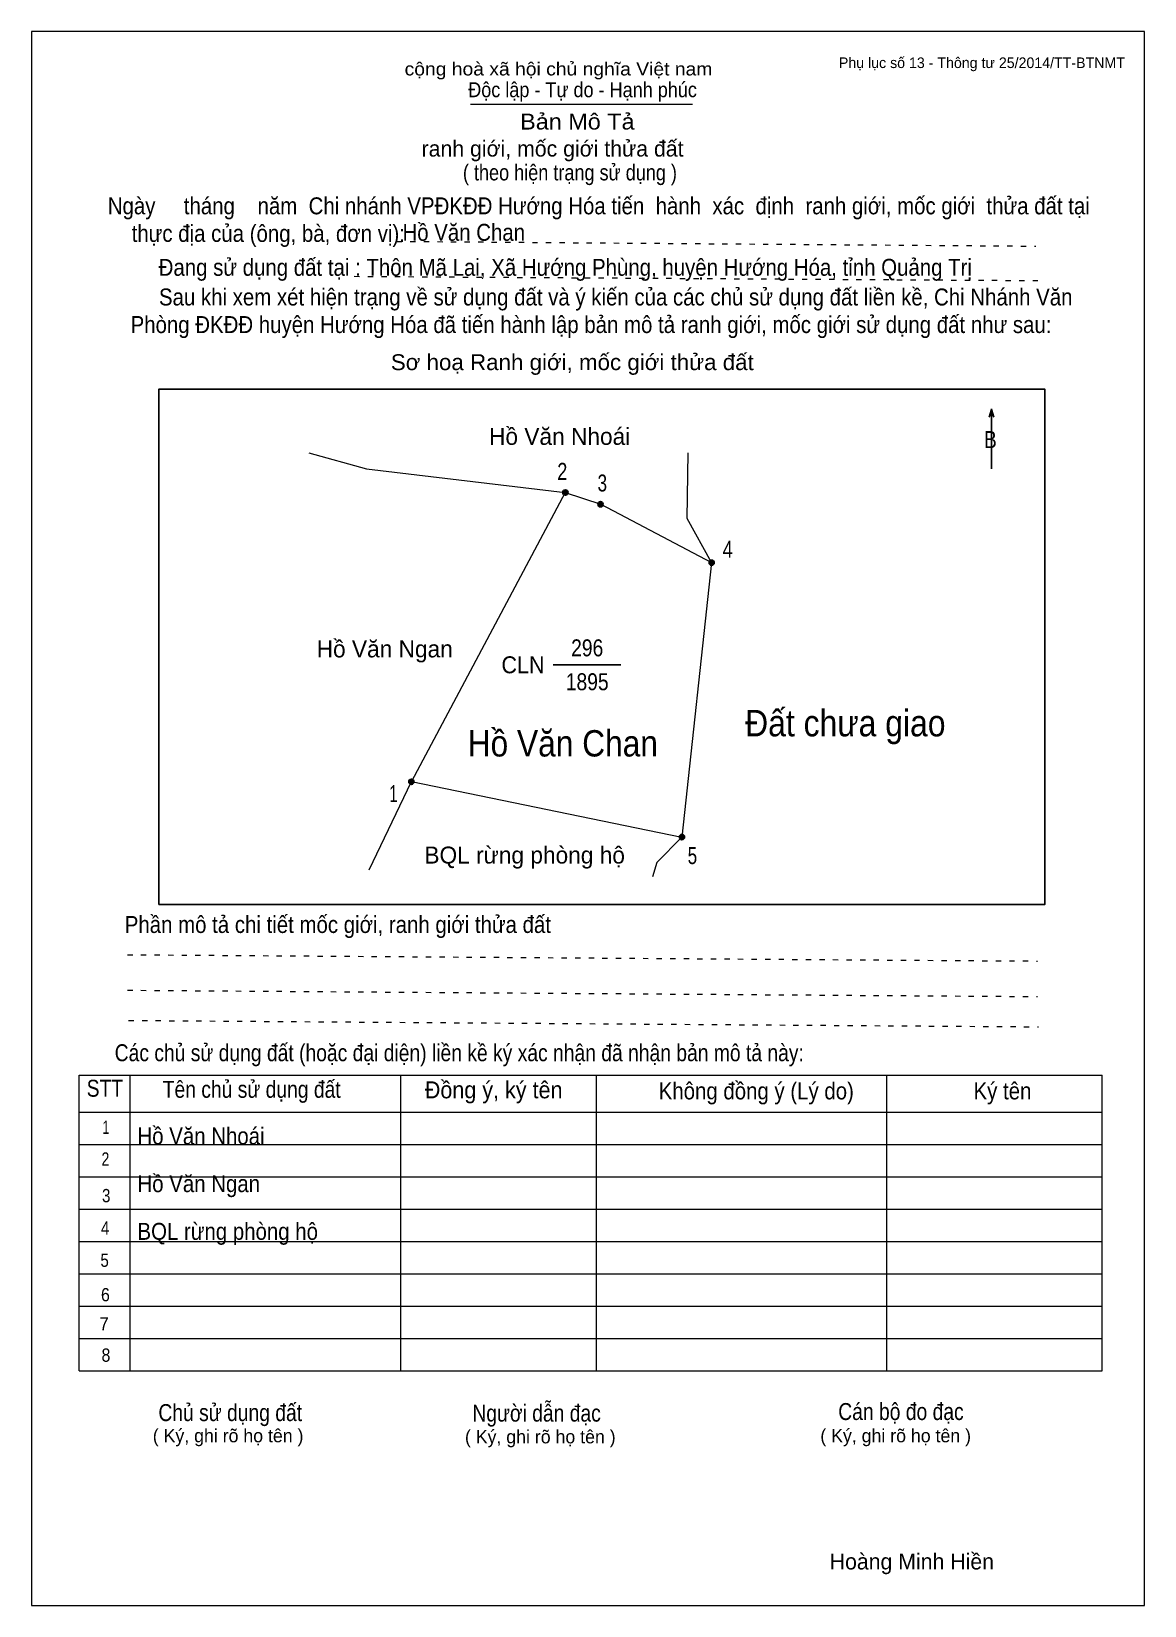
# Model space of a CAD drawing. Header units: centimetres. Extents: x 0 to 21, y 0 to 29.7.
import ezdxf
from ezdxf.enums import TextEntityAlignment as Align

# ---------------------------------------------------------------- set-up
doc = ezdxf.new("R2010")
doc.units = ezdxf.units.CM
doc.header["$LTSCALE"] = 0.13
doc.linetypes.add('DOTTED', pattern=[1.5, 0.3, -1.2])
for name, color, linetype, lineweight in [('1', 7, 'Continuous', 13), ('32', 7, 'Continuous', 25), ('33', 7, 'Continuous', 25), ('6', 7, 'Continuous', 13), ('62', 7, 'Continuous', 13)]:
    doc.layers.add(name, color=color, linetype=linetype, lineweight=lineweight)
for name, color, linetype in [('2', 7, 'Continuous'), ('34', 7, 'Continuous'), ('63', 7, 'Continuous')]:
    doc.layers.add(name, color=color, linetype=linetype)

msp = doc.modelspace()

# ---------------------------------------------------------------- hatches: boundary and pattern name
at = {"layer": '32'}
for points in [[(10.1229, 21.0006, 1), (10.0229, 21.0006, 1)], [(10.7853, 20.7797, 1), (10.6853, 20.7797, 1)], [(12.8832, 19.6756, 1), (12.7832, 19.6756, 1)], [(7.2168, 15.5428, 1), (7.1168, 15.5428, 1)], [(12.3234, 14.5006, 1), (12.2234, 14.5006, 1)]]:
    msp.add_hatch(color=256, dxfattribs=at).paths.add_polyline_path(points)

# ---------------------------------------------------------------- linework, layer by layer
at = {"layer": '1'}
msp.add_lwpolyline([(21, 0), (21, 29.7), (0, 29.7), (0, 0)], close=True, dxfattribs=at)
at = {"layer": '32'}
for centre in [(10.0729, 21.0006), (10.7353, 20.7797), (12.8332, 19.6756), (7.1668, 15.5428), (12.2734, 14.5006)]:
    msp.add_circle(centre, 0.05, dxfattribs=at)
at = {"layer": '33'}
msp.add_line((9.84, 17.75), (11.12, 17.75), dxfattribs=at)
at = {"layer": '6'}
for p, q in [((10.07, 21), (7.17, 15.55)), ((12.83, 19.68), (12.27, 14.5))]:
    msp.add_line(p, q, dxfattribs=at)
for points in [[(5.23, 21.75), (6.32, 21.45), (10.07, 21)], [(12.83, 19.68), (12.37, 20.51), (12.39, 21.75)], [(10.07, 21), (10.74, 20.78), (12.83, 19.68)], [(6.37, 13.88), (7.17, 15.55), (12.27, 14.5)], [(12.27, 14.5), (11.8, 14.02), (11.72, 13.75)]]:
    msp.add_lwpolyline(points, dxfattribs=at)
at = {"layer": '62'}
for p, q in [((8.28, 28.33), (12.47, 28.33)), ((0.9, 10.01), (20.2, 10.01)), ((0.9, 4.43), (0.9, 10.01)), ((1.86, 4.43), (1.86, 10.01)), ((6.97, 4.43), (6.97, 9.99)), ((10.66, 4.43), (10.66, 9.99)), ((16.14, 4.43), (16.14, 10.01)), ((20.2, 4.43), (20.2, 10.01)), ((0.9, 9.31), (20.2, 9.31)), ((0.9, 8.7), (20.2, 8.7)), ((0.9, 8.09), (20.2, 8.09)), ((0.9, 7.48), (20.2, 7.48)), ((0.9, 6.87), (20.2, 6.87)), ((0.9, 6.26), (20.2, 6.26)), ((0.9, 5.65), (20.2, 5.65)), ((0.9, 5.04), (20.2, 5.04)), ((0.9, 4.43), (20.2, 4.43))]:
    msp.add_line(p, q, dxfattribs=at)
at = {"layer": '62', "linetype": 'DOTTED'}
for p, q in [((6.89, 25.74), (18.95, 25.65)), ((6.09, 25.08), (19.04, 25)), ((1.81, 12.28), (18.98, 12.16)), ((1.81, 11.61), (18.98, 11.49)), ((1.83, 11.04), (19, 10.92))]:
    msp.add_line(p, q, dxfattribs=at)
at = {"layer": '62', "lineweight": 25}
for p, q in [((18.11, 22.58), (18.11, 21.45)), ((18.11, 22.57), (18.07, 22.42)), ((18.11, 22.57), (18.16, 22.42))]:
    msp.add_line(p, q, dxfattribs=at)
msp.add_lwpolyline([(2.4, 13.23), (19.12, 13.23), (19.12, 22.95), (2.4, 22.95)], close=True, dxfattribs=at)

# ---------------------------------------------------------------- texts
at = {"layer": '2', "width": 0.9}
for s, height, p in [('Đất chưa giao', 0.5, (15.355, 16.4)), ('Hồ Văn Chan', 0.4968, (10.025, 16.02))]:
    msp.add_text(s, height=height, dxfattribs=at).set_placement(p, align=Align.CENTER)
at = {"layer": '32'}
for s, width, p in [('2', 0.8, (10.015, 21.24)), ('3', 0.75, (10.77, 21.02)), ('4', 0.8, (13.135, 19.77)), ('1', 0.65, (6.83, 15.16)), ('5', 0.75, (12.47, 13.99))]:
    msp.add_text(s, height=0.32, dxfattribs=dict(at, width=width)).set_placement(p, align=Align.CENTER)
at = {"layer": '33'}
for s, p in [('Hồ Văn Nhoái', (9.965, 21.9)), ('Hồ Văn Ngan', (6.665, 17.89)), ('BQL rừng phòng hộ', (9.305, 14))]:
    msp.add_text(s, height=0.32, dxfattribs=at).set_placement(p, align=Align.CENTER)
at = {"layer": '33', "width": 0.85}
for s, p in [('296', (10.485, 17.91)), ('1895', (10.485, 17.27))]:
    msp.add_text(s, height=0.32, dxfattribs=at).set_placement(p, align=Align.CENTER)
at = {"layer": '33', "width": 0.95}
msp.add_text('CLN', height=0.32, dxfattribs=at).set_placement((9.68, 17.59), align=Align.RIGHT)
at = {"layer": '34', "width": 0.9}
for s, p in [('Hồ Văn Chan', (7, 25.75)), ('Hồ Văn Nhoái', (2, 8.7)), ('Hồ Văn Ngan', (2, 7.8)), ('BQL rừng phòng hộ', (2, 6.9))]:
    msp.add_text(s, height=0.32, dxfattribs=at).set_placement(p)
at = {"layer": '62'}
for s, height, width, p in [('cộng hoà xã hội chủ nghĩa Việt nam', 0.2474, 1.1, (7.04, 28.87)), ('Độc lập - Tự do - Hạnh phúc', 0.2828, 0.9, (8.24, 28.46)), ('Bản Mô Tả', 0.3, 1.1, (9.22, 27.85)), ('( theo hiện trạng sử dụng )', 0.3, 0.85, (8.14, 26.89)), ('Ngày     tháng    năm  Chi nhánh VPĐKĐĐ Hướng Hóa tiến  hành  xác  định  ranh giới, mốc giới  thửa đất tại ', 0.32, 0.9, (1.44, 26.25)), ('thực địa của (ông, bà, đơn vị): ', 0.32, 0.9, (1.89, 25.73)), ('Đang sử dụng đất tại : Thôn Mã Lai, Xã Hướng Phùng, huyện Hướng Hóa, tỉnh Quảng Trị', 0.32, 0.9, (2.4, 25.09)), ('     Sau khi xem xét hiện trạng về sử dụng đất và ý kiến của các chủ sử dụng đất liền kề, Chi Nhánh Văn ', 0.32, 0.9, (1.87, 24.53)), ('Phòng ĐKĐĐ huyện Hướng Hóa đã tiến hành lập bản mô tả ranh giới, mốc giới sử dụng đất như sau:', 0.32, 0.9, (1.87, 24.01)), ('Sơ hoạ Ranh giới, mốc giới thửa đất', 0.3, 1.05, (6.78, 23.31)), ('B', 0.32, 0.85, (17.97, 21.84)), ('Phần mô tả chi tiết mốc giới, ranh giới thửa đất ', 0.32, 0.9, (1.76, 12.69)), ('Các chủ sử dụng đất (hoặc đại diện) liền kề ký xác nhận đã nhận bản mô tả này:', 0.32, 0.85, (1.57, 10.27))]:
    msp.add_text(s, height=height, dxfattribs=dict(at, width=width)).set_placement(p)
msp.add_text('ranh giới, mốc giới thửa đất', height=0.3, dxfattribs=at).set_placement((7.36, 27.34))
for s, height, width, p in [('STT', 0.32, 0.85, (1.385, 9.6)), ('Tên chủ sử dụng đất', 0.32, 0.85, (4.155, 9.58)), ('Đồng ý, ký tên', 0.32, 0.95, (8.72, 9.57)), ('Không đồng ý (Lý do)', 0.32, 0.9, (13.675, 9.55)), ('Ký tên', 0.32, 0.9, (18.32, 9.55)), ('1', 0.25, 0.7, (1.405, 8.9)), ('2', 0.25, 0.8, (1.395, 8.3)), ('3', 0.25, 0.85, (1.41, 7.61)), ('4', 0.25, 0.85, (1.39, 7)), ('5', 0.25, 0.85, (1.38, 6.39)), ('6', 0.25, 0.9, (1.395, 5.74)), ('7', 0.25, 0.95, (1.37, 5.19)), ('8', 0.25, 0.9, (1.405, 4.6)), ('Người dẫn đạc', 0.32, 0.85, (9.53, 3.47)), ('Chủ sử dụng đất', 0.32, 0.85, (3.75, 3.48)), ('Cán bộ đo đạc', 0.32, 0.85, (16.405, 3.5))]:
    msp.add_text(s, height=height, dxfattribs=dict(at, width=width)).set_placement(p, align=Align.CENTER)
for p in [(3.71, 3.08), (9.6, 3.06), (16.305, 3.08)]:
    msp.add_text('( Ký, ghi rõ họ tên )', height=0.25, dxfattribs=at).set_placement(p, align=Align.CENTER)
at = {"layer": '63'}
msp.add_text('Phụ lục số 13 - Thông tư 25/2014/TT-BTNMT', height=0.2, dxfattribs=at).set_placement((20.63, 29.01), align=Align.RIGHT)
msp.add_text('Hoàng Minh Hiền', height=0.3, dxfattribs=at).set_placement((16.61, 0.68), align=Align.CENTER)

doc.saveas('drawing.dxf')
